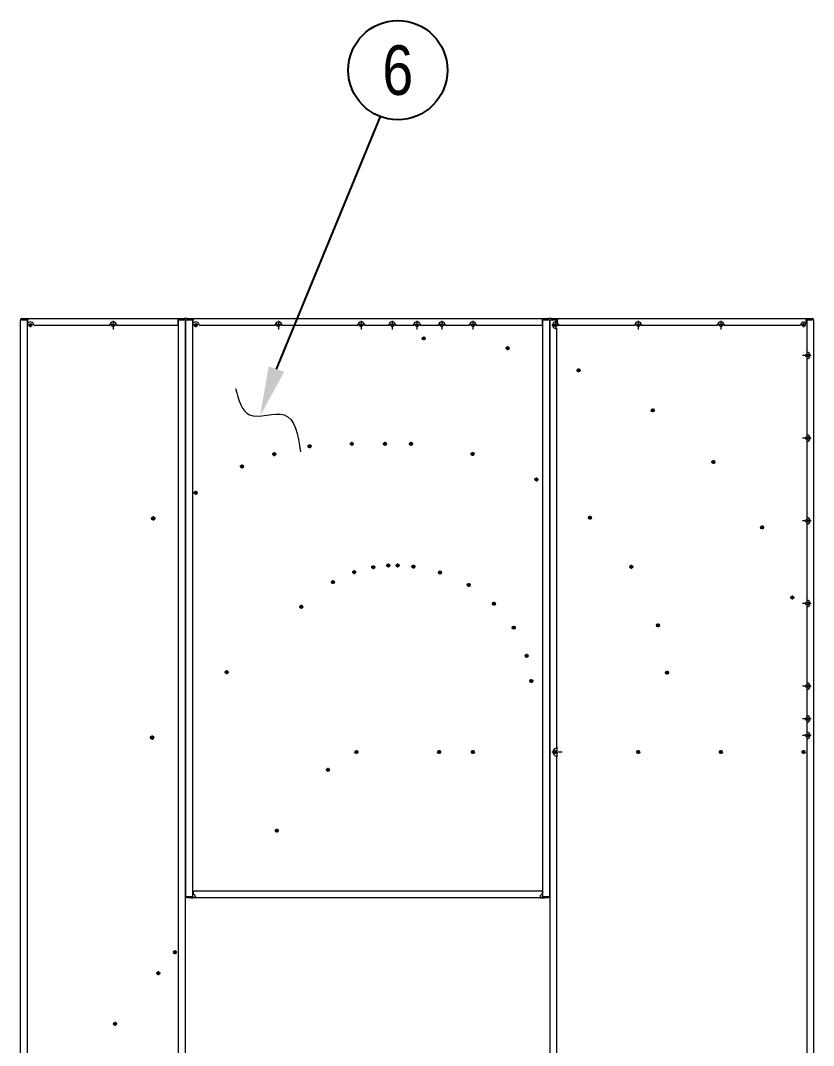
# Model space of a CAD drawing. Header units: millimetres. Extents: x 12896 to 42303, y 9438 to 30233.
# Drawn here: x 25991 to 28389, y 18422 to 21522 of the extents above; entities that cross this region are included whole.
import ezdxf
from ezdxf.enums import TextEntityAlignment as Align

# ---------------------------------------------------------------- set-up
doc = ezdxf.new("R2010")
doc.units = ezdxf.units.MM
doc.linetypes.add('DASHDOT', pattern=[18.5, 12, -3, 0.5, -3])
doc.layers.add('냉각탑_dim', color=1, linetype='Continuous')
doc.layers.add('냉각탑_text', color=3, linetype='Continuous')
doc.styles.get("Standard").update_dxf_attribs({"font": 'arial.ttf'})

# ---------------------------------------------------------------- blocks, each defined once
blk = doc.blocks.new('1')
at = {"color": 7, "lineweight": 20, "ltscale": 0.0875}
for p, q in [((25990.8, 20617.4), (25994.3, 20617.4)), ((26012.8, 20620.9), (26012.8, 20617.4)), ((26466.8, 20620.9), (26466.8, 20617.4)), ((26488.8, 20617.4), (26485.3, 20617.4)), ((26490.8, 20617.4), (26494.3, 20617.4)), ((26512.8, 20620.9), (26512.8, 20617.4)), ((27568.8, 20620.9), (27568.8, 20617.4)), ((27590.8, 20617.4), (27587.3, 20617.4)), ((27592.8, 20617.4), (27596.3, 20617.4)), ((27614.8, 20620.9), (27614.8, 20617.4)), ((28366.8, 20620.9), (28366.8, 20617.4)), ((28388.8, 20617.4), (28385.3, 20617.4)), ((26490.8, 18872.4), (26494.3, 18872.4)), ((27590.8, 18872.4), (27587.3, 18872.4))]:
    blk.add_line(p, q, dxfattribs=at)
at = {"color": 7, "lineweight": 20}
for p, q in [((25990.8, 17176.4), (25990.8, 20617.4)), ((26010.8, 20617.4), (26010.8, 17176.4)), ((26012.8, 20620.9), (26466.8, 20620.9)), ((26468.8, 17176.4), (26468.8, 20617.4)), ((26488.8, 20617.4), (26488.8, 17176.4)), ((26490.8, 18872.4), (26490.8, 20617.4)), ((26510.8, 20617.4), (26510.8, 18872.4)), ((26512.8, 20620.9), (27568.8, 20620.9)), ((27570.8, 18872.4), (27570.8, 20617.4)), ((27590.8, 20617.4), (27590.8, 18872.4)), ((27592.8, 17176.4), (27592.8, 20617.4)), ((27614.8, 20620.9), (28366.8, 20620.9)), ((28368.8, 20617.4), (28368.8, 20518.9)), ((28388.8, 20617.4), (28388.8, 17176.4)), ((26030.8, 20600.9), (26260.8, 20600.9)), ((26280.8, 20600.9), (26466.8, 20600.9)), ((26530.8, 20600.9), (26760.8, 20600.9)), ((26780.8, 20600.9), (27010.8, 20600.9)), ((27030.8, 20600.9), (27104.8, 20600.9)), ((27124.8, 20600.9), (27179.8, 20600.9)), ((27199.8, 20600.9), (27254.8, 20600.9)), ((27274.8, 20600.9), (27348.8, 20600.9)), ((27368.8, 20600.9), (27568.8, 20600.9)), ((27612.8, 19321.9), (27612.8, 20592.9)), ((27617.8, 20600.9), (27848.8, 20600.9)), ((27868.8, 20600.9), (28098.8, 20600.9)), ((28118.8, 20600.9), (28349.8, 20600.9)), ((28368.8, 20498.9), (28368.8, 20268.9)), ((28368.8, 20248.9), (28368.8, 20018.9)), ((28368.8, 19998.9), (28368.8, 19768.9)), ((28368.8, 19748.9), (28368.8, 19518.9)), ((28368.8, 19498.9), (28368.8, 19419.9)), ((28368.8, 19399.9), (28368.8, 19369.9)), ((28368.8, 19349.9), (28368.8, 17176.4)), ((27612.8, 17176.4), (27612.8, 19297.9)), ((27570.8, 18888.9), (26512.8, 18888.9)), ((27575, 18868.9), (26519, 18868.9))]:
    blk.add_line(p, q, dxfattribs=at)
at = {"color": 7, "lineweight": 20, "ltscale": 0.4625}
for p, q in [((25994.3, 20620.9), (26012.8, 20620.9)), ((26012.8, 20618.9), (25994.3, 20618.9)), ((26466.8, 20620.9), (26485.3, 20620.9)), ((26485.3, 20618.9), (26466.8, 20618.9)), ((26494.3, 20620.9), (26512.8, 20620.9)), ((26512.8, 20618.9), (26494.3, 20618.9)), ((27568.8, 20620.9), (27587.3, 20620.9)), ((27587.3, 20618.9), (27568.8, 20618.9)), ((27596.3, 20620.9), (27614.8, 20620.9)), ((27614.8, 20618.9), (27596.3, 20618.9)), ((28366.8, 20620.9), (28385.3, 20620.9)), ((28385.3, 20618.9), (28366.8, 20618.9))]:
    blk.add_line(p, q, dxfattribs=at)
at = {"color": 7, "lineweight": 20, "ltscale": 0.05}
for p, q in [((25994.3, 20620.9), (25994.3, 20618.9)), ((26485.3, 20620.9), (26485.3, 20618.9)), ((26494.3, 20620.9), (26494.3, 20618.9)), ((27587.3, 20620.9), (27587.3, 20618.9)), ((27596.3, 20620.9), (27596.3, 20618.9)), ((28385.3, 20620.9), (28385.3, 20618.9)), ((26490.8, 20580.9), (26488.8, 20580.9)), ((26490.8, 20580.9), (26488.8, 20580.9)), ((27592.8, 20580.9), (27590.8, 20580.9)), ((27592.8, 20580.9), (27590.8, 20580.9)), ((27590.8, 19362.9), (27592.8, 19362.9)), ((27592.8, 19334.9), (27590.8, 19334.9)), ((27592.8, 19332.9), (27590.8, 19332.9)), ((27592.8, 19330.9), (27590.8, 19330.9)), ((27592.8, 19288.9), (27590.8, 19288.9)), ((27590.8, 19211.3), (27592.8, 19211.3)), ((27590.8, 19209.3), (27592.8, 19209.3)), ((27592.8, 19207.3), (27590.8, 19207.3)), ((27592.8, 19205.7), (27590.8, 19205.7)), ((26494.3, 18868.9), (26494.3, 18870.9)), ((26506.6, 18868.9), (26506.6, 18870.9)), ((26519, 18868.9), (26519, 18870.9)), ((27562.6, 18868.9), (27562.6, 18870.9)), ((27575, 18868.9), (27575, 18870.9)), ((27587.3, 18868.9), (27587.3, 18870.9))]:
    blk.add_line(p, q, dxfattribs=at)
at = {"color": 7, "lineweight": 20, "ltscale": 0.0375}
for p, q in [((25994.3, 20618.9), (25994.3, 20617.4)), ((26485.3, 20618.9), (26485.3, 20617.4)), ((26494.3, 20617.4), (26494.3, 20618.9)), ((27587.3, 20617.4), (27587.3, 20618.9)), ((27596.3, 20618.9), (27596.3, 20617.4)), ((28385.3, 20618.9), (28385.3, 20617.4)), ((26494.3, 18872.4), (26494.3, 18870.9)), ((27587.3, 18872.4), (27587.3, 18870.9))]:
    blk.add_line(p, q, dxfattribs=at)
at = {"color": 7, "lineweight": 20, "ltscale": 0.4125}
for p, q in [((25994.3, 20617.4), (26010.8, 20617.4)), ((26466.8, 20617.4), (26466.8, 20600.9)), ((26468.8, 20617.4), (26485.3, 20617.4)), ((26494.3, 20617.4), (26510.8, 20617.4)), ((27568.8, 20617.4), (27568.8, 20600.9)), ((27570.8, 20617.4), (27587.3, 20617.4)), ((27596.3, 20617.4), (27612.8, 20617.4)), ((28368.8, 20617.4), (28385.3, 20617.4)), ((26510.8, 18872.4), (26494.3, 18872.4)), ((27587.3, 18872.4), (27570.8, 18872.4))]:
    blk.add_line(p, q, dxfattribs=at)
at = {"color": 7, "lineweight": 20, "ltscale": 0.2625}
for p, q in [((26012.8, 20606.9), (26012.8, 20617.4)), ((26512.8, 20606.9), (26512.8, 20617.4))]:
    blk.add_line(p, q, dxfattribs=at)
at = {"color": 7, "lineweight": 20, "ltscale": 0.224999}
for p, q in [((26494.3, 20620.9), (26485.3, 20620.9)), ((27596.3, 20620.9), (27587.3, 20620.9))]:
    blk.add_line(p, q, dxfattribs=at)
at = {"color": 7, "lineweight": 20, "ltscale": 0.210944}
blk.add_line((27612.8, 20609), (27612.8, 20617.4), dxfattribs=at)
at = {"color": 7, "lineweight": 20, "ltscale": 0.244795}
blk.add_line((27614.8, 20607.6), (27614.8, 20617.4), dxfattribs=at)
at = {"color": 7, "lineweight": 20, "ltscale": 0.309422}
blk.add_line((28366.8, 20605.1), (28366.8, 20617.4), dxfattribs=at)
at = {"color": 7, "linetype": 'DASHDOT', "lineweight": 20, "ltscale": 0.2925}
for p, q in [((26026.7, 20600.9), (26015, 20600.9)), ((26526.7, 20600.9), (26515, 20600.9)), ((26870.9, 20234.5), (26859.2, 20234.5)), ((26998.7, 20242.2), (26987, 20242.2)), ((26764, 20210.7), (26752.3, 20210.7)), ((26666, 20173.6), (26654.3, 20173.6)), ((26526.5, 20094.1), (26514.8, 20094.1)), ((27005.7, 19853.7), (26994, 19853.7)), ((27063.3, 19868.7), (27051.6, 19868.7)), ((26845.6, 19749.2), (26833.9, 19749.2)), ((26620.1, 19551.4), (26608.4, 19551.4)), ((27012.7, 19309.9), (27001, 19309.9)), ((26926.2, 19255.9), (26914.5, 19255.9)), ((26771.9, 19072), (26760.2, 19072)), ((26463.4, 18704.3), (26451.7, 18704.3)), ((26413.5, 18640.9), (26401.8, 18640.9)), ((26282.9, 18487.6), (26271.2, 18487.6))]:
    blk.add_line(p, q, dxfattribs=at)
at = {"color": 7, "linetype": 'DASHDOT', "lineweight": 20, "ltscale": 0.292505}
for p, q in [((26020.8, 20606.8), (26020.8, 20595.1)), ((26520.8, 20606.8), (26520.8, 20595.1)), ((28358.8, 20606.8), (28358.8, 20595.1)), ((27210.2, 20566.8), (27210.2, 20555.1)), ((27550.7, 20140.2), (27550.7, 20128.5)), ((27712.7, 20024.6), (27712.7, 20012.9)), ((28233.3, 19995.3), (28233.3, 19983.6)), ((27259.2, 19859), (27259.2, 19847.3)), ((27535.5, 19530.8), (27535.5, 19519.1)), ((27945.9, 19555.8), (27945.9, 19544.1)), ((27006.8, 19315.8), (27006.8, 19304.1)), ((27256.8, 19315.8), (27256.8, 19304.1)), ((27358.8, 19315.8), (27358.8, 19304.1)), ((27608.8, 19315.8), (27608.8, 19304.1)), ((27858.8, 19315.8), (27858.8, 19304.1)), ((28108.8, 19315.8), (28108.8, 19304.1)), ((28358.8, 19315.8), (28358.8, 19304.1)), ((26920.3, 19261.8), (26920.3, 19250.1))]:
    blk.add_line(p, q, dxfattribs=at)
at = {"color": 7, "linetype": 'DASHDOT', "lineweight": 20}
for p, q in [((26283.8, 20600.9), (26257.8, 20600.9)), ((26270.8, 20613.9), (26270.8, 20587.9)), ((26783.8, 20600.9), (26757.8, 20600.9)), ((26770.8, 20613.9), (26770.8, 20587.9)), ((27033.8, 20600.9), (27007.8, 20600.9)), ((27020.8, 20613.9), (27020.8, 20587.9)), ((27127.8, 20600.9), (27101.8, 20600.9)), ((27114.8, 20613.9), (27114.8, 20587.9)), ((27202.8, 20600.9), (27176.8, 20600.9)), ((27189.8, 20613.9), (27189.8, 20587.9)), ((27277.8, 20600.9), (27251.8, 20600.9)), ((27264.8, 20613.9), (27264.8, 20587.9)), ((27371.8, 20600.9), (27345.8, 20600.9)), ((27358.8, 20613.9), (27358.8, 20587.9)), ((27620.5, 20600.9), (27597.1, 20600.9)), ((27608.8, 20612.6), (27608.8, 20589.2)), ((27871.8, 20600.9), (27845.8, 20600.9)), ((27858.8, 20613.9), (27858.8, 20587.9)), ((28121.8, 20600.9), (28095.8, 20600.9)), ((28108.8, 20613.9), (28108.8, 20587.9)), ((28381.8, 20508.9), (28355.8, 20508.9)), ((28368.8, 20521.9), (28368.8, 20495.9)), ((28381.8, 20258.9), (28355.8, 20258.9)), ((28368.8, 20271.9), (28368.8, 20245.9)), ((28381.8, 20008.9), (28355.8, 20008.9)), ((28368.8, 20021.9), (28368.8, 19995.9)), ((28381.8, 19758.9), (28355.8, 19758.9)), ((28368.8, 19771.9), (28368.8, 19745.9)), ((28381.8, 19508.9), (28355.8, 19508.9)), ((28368.8, 19521.9), (28368.8, 19495.9)), ((28381.8, 19409.9), (28355.8, 19409.9)), ((28368.8, 19422.9), (28368.8, 19396.9)), ((28381.8, 19359.9), (28355.8, 19359.9)), ((28368.8, 19372.9), (28368.8, 19346.9)), ((27612.8, 19325.5), (27612.8, 19294.3)), ((27628.4, 19309.9), (27597.2, 19309.9))]:
    blk.add_line(p, q, dxfattribs=at)
at = {"color": 7, "lineweight": 20, "ltscale": 0.13954}
blk.add_line((27023.6, 20599.8), (27018, 20599.8), dxfattribs=at)
at = {"color": 7, "lineweight": 20, "ltscale": 0.065314}
blk.add_line((27022.1, 20598.2), (27019.5, 20598.2), dxfattribs=at)
at = {"color": 7, "lineweight": 20, "ltscale": 0.074833}
blk.add_line((27187.2, 20599.4), (27187.2, 20602.4), dxfattribs=at)
at = {"color": 7, "linetype": 'DASHDOT', "lineweight": 20, "ltscale": 0.292499}
for p, q in [((28364.7, 20600.9), (28353, 20600.9)), ((27469.8, 20531.1), (27458.1, 20531.1)), ((27464, 20537), (27464, 20525.3)), ((27684.5, 20464.3), (27672.8, 20464.3)), ((27678.6, 20470.2), (27678.6, 20458.5)), ((27908.6, 20343.3), (27896.9, 20343.3)), ((27902.7, 20349.1), (27902.7, 20337.4)), ((26992.8, 20248.1), (26992.8, 20236.4)), ((27092.8, 20248.1), (27092.8, 20236.4)), ((27171.3, 20248.1), (27171.3, 20236.4)), ((26758.1, 20216.6), (26758.1, 20204.9)), ((26865, 20240.4), (26865, 20228.7)), ((27098.7, 20242.2), (27087, 20242.2)), ((27177.2, 20242.2), (27165.5, 20242.2)), ((27357.9, 20217.3), (27357.9, 20205.6)), ((27363.8, 20211.4), (27352.1, 20211.4)), ((28091.8, 20187), (28080.1, 20187)), ((28086, 20192.9), (28086, 20181.2)), ((26660.2, 20179.4), (26660.2, 20167.7)), ((27556.5, 20134.4), (27544.8, 20134.4)), ((26520.6, 20099.9), (26520.6, 20088.2)), ((28239.2, 19989.4), (28227.5, 19989.4)), ((27057.5, 19874.5), (27057.5, 19862.8)), ((27108.7, 19874.2), (27097, 19874.2)), ((27102.8, 19880.1), (27102.8, 19868.4)), ((27137.2, 19874.2), (27125.5, 19874.2)), ((27131.3, 19880.1), (27131.3, 19868.4)), ((27179.2, 19876.6), (27179.2, 19864.9)), ((27837.6, 19876.1), (27837.6, 19864.4)), ((26999.8, 19859.5), (26999.8, 19847.8)), ((27843.4, 19870.2), (27831.7, 19870.2)), ((26941.2, 19824), (26929.5, 19824)), ((26935.4, 19829.9), (26935.4, 19818.2)), ((27346.4, 19821.1), (27346.4, 19809.4)), ((28324.8, 19783.1), (28324.8, 19771.4)), ((26839.8, 19755.1), (26839.8, 19743.4)), ((27422.3, 19764.5), (27422.3, 19752.8)), ((28330.6, 19777.3), (28318.9, 19777.3)), ((27482.3, 19691.8), (27482.3, 19680.1)), ((27924.4, 19693.2), (27912.7, 19693.2)), ((27918.6, 19699.1), (27918.6, 19687.4)), ((27527.2, 19600.8), (27515.5, 19600.8)), ((27521.3, 19606.6), (27521.3, 19594.9)), ((26614.2, 19557.3), (26614.2, 19545.6)), ((27951.8, 19549.9), (27940.1, 19549.9)), ((27541.4, 19524.9), (27529.7, 19524.9)), ((27262.7, 19309.9), (27251, 19309.9)), ((27364.7, 19309.9), (27353, 19309.9)), ((27614.7, 19309.9), (27603, 19309.9)), ((27864.7, 19309.9), (27853, 19309.9)), ((28114.7, 19309.9), (28103, 19309.9)), ((28364.7, 19309.9), (28353, 19309.9)), ((26766, 19077.9), (26766, 19066.2)), ((26457.5, 18710.2), (26457.5, 18698.5)), ((26407.6, 18646.8), (26407.6, 18635.1))]:
    blk.add_line(p, q, dxfattribs=at)
at = {"color": 7, "linetype": 'DASHDOT', "lineweight": 20, "ltscale": 0.292502}
for p, q in [((27216.1, 20560.9), (27204.4, 20560.9)), ((27718.6, 20018.7), (27706.9, 20018.7)), ((27185.1, 19870.7), (27173.4, 19870.7)), ((27265.1, 19853.2), (27253.4, 19853.2)), ((27352.2, 19815.2), (27340.5, 19815.2)), ((27428.2, 19758.6), (27416.5, 19758.6)), ((27488.2, 19686), (27476.5, 19686)), ((26277, 18493.5), (26277, 18481.8))]:
    blk.add_line(p, q, dxfattribs=at)
at = {"color": 7, "lineweight": 20, "ltscale": 0.05367}
for p, q in [((27590.8, 20520), (27592.8, 20519.2)), ((27592.8, 20476.3), (27590.8, 20477.1))]:
    blk.add_line(p, q, dxfattribs=at)
at = {"color": 7, "lineweight": 20, "ltscale": 0.057149}
for p, q in [((27590.8, 20135), (27592.8, 20133.9)), ((27592.8, 20088.2), (27590.8, 20089.3))]:
    blk.add_line(p, q, dxfattribs=at)
at = {"color": 7, "lineweight": 20, "ltscale": 0.058406}
for p, q in [((26488.8, 20098.3), (26490.8, 20099.5)), ((26490.8, 20052.7), (26488.8, 20051.5)), ((26490.8, 20052.7), (26488.8, 20051.5))]:
    blk.add_line(p, q, dxfattribs=at)
at = {"color": 7, "linetype": 'DASHDOT', "lineweight": 20, "ltscale": 0.325}
for p, q in [((26398.7, 20016.5), (26385.7, 20016.5)), ((26392.2, 20023), (26392.2, 20010)), ((26395.2, 19353.7), (26382.2, 19353.7)), ((26388.7, 19360.2), (26388.7, 19347.2))]:
    blk.add_line(p, q, dxfattribs=at)
at = {"color": 7, "lineweight": 20, "ltscale": 0.066501}
for p, q in [((26490.8, 19469.8), (26488.8, 19468.1)), ((26490.8, 19416.6), (26488.8, 19414.9)), ((26490.8, 19416.6), (26488.8, 19414.9))]:
    blk.add_line(p, q, dxfattribs=at)
at = {"color": 7, "linetype": 'DASHDOT', "lineweight": 20, "ltscale": 0.195}
for p, q in [((26924.2, 19255.9), (26916.4, 19255.9)), ((26770, 19072.1), (26762.2, 19072.1)), ((26461.4, 18704.3), (26453.6, 18704.3)), ((26409.5, 18640.9), (26401.7, 18640.9)), ((26280.9, 18487.7), (26273.1, 18487.7))]:
    blk.add_line(p, q, dxfattribs=at)
at = {"color": 7, "linetype": 'DASHDOT', "lineweight": 20, "ltscale": 0.195001}
for p, q in [((26920.3, 19259.8), (26920.3, 19252)), ((26766.1, 19076), (26766.1, 19068.2)), ((26457.5, 18708.2), (26457.5, 18700.4))]:
    blk.add_line(p, q, dxfattribs=at)
at = {"color": 7, "lineweight": 20, "ltscale": 0.2375}
for p, q in [((26512.8, 18888.9), (26512.8, 18879.4)), ((27568.8, 18888.9), (27568.8, 18879.4))]:
    blk.add_line(p, q, dxfattribs=at)
at = {"color": 7, "lineweight": 20, "ltscale": 0.307899}
for p, q in [((26494.3, 18870.9), (26506.6, 18870.9)), ((26506.6, 18868.9), (26494.3, 18868.9)), ((27575, 18870.9), (27587.3, 18870.9)), ((27587.3, 18868.9), (27575, 18868.9))]:
    blk.add_line(p, q, dxfattribs=at)
at = {"color": 7, "lineweight": 20, "ltscale": 0.154601}
for p, q in [((26506.6, 18870.9), (26519, 18870.9)), ((26506.6, 18868.9), (26512.8, 18868.9)), ((26519, 18868.9), (26512.8, 18868.9)), ((27562.6, 18870.9), (27568.8, 18870.9)), ((27562.6, 18868.9), (27568.8, 18868.9)), ((27568.8, 18870.9), (27575, 18870.9)), ((27568.8, 18868.9), (27575, 18868.9))]:
    blk.add_line(p, q, dxfattribs=at)
at = {"color": 7, "linetype": 'DASHDOT', "lineweight": 20, "ltscale": 0.194998}
for p, q in [((26405.6, 18644.8), (26405.6, 18637)), ((26277, 18491.6), (26277, 18483.8))]:
    blk.add_line(p, q, dxfattribs=at)
at = {"color": 7, "lineweight": 20}
for centre, radius in [((26020.8, 20600.9), 4.5), ((26020.8, 20600.9), 3), ((26270.8, 20600.9), 4.5), ((26270.8, 20600.9), 3), ((26520.8, 20600.9), 4.5), ((26520.8, 20600.9), 3), ((26770.8, 20600.9), 4.5), ((26770.8, 20600.9), 3), ((27020.8, 20600.9), 4.5), ((27020.8, 20600.9), 3), ((27114.8, 20600.9), 4.5), ((27114.8, 20600.9), 3), ((27189.8, 20600.9), 4.5), ((27189.8, 20600.9), 3), ((27264.8, 20600.9), 4.5), ((27264.8, 20600.9), 3.3), ((27358.8, 20600.9), 4.5), ((27358.8, 20600.9), 3), ((27608.8, 20600.9), 4.5), ((27608.8, 20600.9), 3), ((27858.8, 20600.9), 4.5), ((27858.8, 20600.9), 3), ((28108.8, 20600.9), 4.5), ((28108.8, 20600.9), 3), ((28358.8, 20600.9), 4.5), ((28358.8, 20600.9), 3), ((27210.2, 20560.9), 4.5), ((27210.2, 20560.9), 3), ((27464, 20531.1), 4.5), ((27464, 20531.1), 3), ((28368.8, 20508.9), 4.5), ((28368.8, 20508.9), 3), ((27678.6, 20464.3), 4.5), ((27678.6, 20464.3), 3), ((27902.7, 20343.3), 4.5), ((27902.7, 20343.3), 3), ((26992.8, 20242.2), 4.5), ((26992.8, 20242.2), 3), ((27092.8, 20242.2), 4.5), ((27092.8, 20242.2), 3), ((27171.3, 20242.2), 4.5), ((27171.3, 20242.2), 3), ((28368.8, 20258.9), 4.5), ((28368.8, 20258.9), 3), ((26758.1, 20210.7), 4.5), ((26758.1, 20210.7), 3), ((26865, 20234.5), 4.5), ((26865, 20234.5), 3), ((27357.9, 20211.4), 4.5), ((27357.9, 20211.4), 3), ((28086, 20187), 4.5), ((28086, 20187), 3), ((26660.2, 20173.6), 4.5), ((26660.2, 20173.6), 3), ((27550.7, 20134.4), 4.5), ((27550.7, 20134.4), 3), ((26520.6, 20094.1), 4.5), ((26520.6, 20094.1), 3), ((26392.2, 20016.5), 5), ((26392.2, 20016.5), 3), ((27712.7, 20018.7), 4.5), ((27712.7, 20018.7), 3), ((28368.8, 20008.9), 4.5), ((28368.8, 20008.9), 3), ((28233.3, 19989.4), 4.5), ((28233.3, 19989.4), 3), ((27057.5, 19868.7), 4.5), ((27057.5, 19868.7), 3), ((27102.8, 19874.2), 4.5), ((27102.8, 19874.2), 3), ((27131.3, 19874.2), 4.5), ((27131.3, 19874.2), 3), ((27179.2, 19870.7), 4.5), ((27179.2, 19870.7), 3), ((27837.6, 19870.2), 4.5), ((27837.6, 19870.2), 3), ((26999.8, 19853.7), 4.5), ((26999.8, 19853.7), 3), ((27259.2, 19853.2), 4.5), ((27259.2, 19853.2), 3), ((26935.4, 19824), 4.5), ((26935.4, 19824), 3), ((27346.4, 19815.2), 4.5), ((27346.4, 19815.2), 3), ((28324.8, 19777.3), 4.5), ((28324.8, 19777.3), 3), ((26839.8, 19749.2), 4.5), ((26839.8, 19749.2), 3), ((27422.3, 19758.6), 4.5), ((27422.3, 19758.6), 3), ((28368.8, 19758.9), 4.5), ((27482.3, 19686), 4.5), ((27482.3, 19686), 3), ((27918.6, 19693.2), 4.5), ((27918.6, 19693.2), 3), ((27521.3, 19600.8), 4.5), ((27521.3, 19600.8), 3), ((26614.2, 19551.4), 4.5), ((26614.2, 19551.4), 3), ((27945.9, 19549.9), 4.5), ((27945.9, 19549.9), 3), ((27535.5, 19524.9), 4.5), ((27535.5, 19524.9), 3), ((28368.8, 19508.9), 4.5), ((28368.8, 19409.9), 4.5), ((28368.8, 19409.9), 3), ((26388.7, 19353.7), 5), ((26388.7, 19353.7), 3), ((28368.8, 19359.9), 4.5), ((28368.8, 19359.9), 3), ((27006.8, 19309.9), 4.5), ((27256.8, 19309.9), 4.5), ((27358.8, 19309.9), 4.5), ((27608.8, 19309.9), 4.5), ((27858.8, 19309.9), 4.5), ((28108.8, 19309.9), 4.5), ((28358.8, 19309.9), 4.5), ((27006.8, 19309.9), 3), ((27256.8, 19309.9), 3), ((27358.8, 19309.9), 3), ((27608.8, 19309.9), 3), ((27858.8, 19309.9), 3), ((28108.8, 19309.9), 3), ((28358.8, 19309.9), 3), ((26920.3, 19255.9), 4.5), ((26920.3, 19255.9), 3), ((26766, 19072), 4.5), ((26766.1, 19072.1), 3), ((26457.5, 18704.3), 4.5), ((26457.5, 18704.3), 3), ((26407.6, 18640.9), 4.5), ((26277, 18487.6), 4.5), ((26277, 18487.7), 3)]:
    blk.add_circle(centre, radius, dxfattribs=at)
for centre, radius, start, end in [((25994.3, 20617.4), 3.5, 90, 180), ((25994.3, 20617.4), 1.5, 90, 180), ((28385.3, 20617.4), 3.5, 0, 90), ((28385.3, 20617.4), 1.5, 0, 90), ((26020.8, 20600.9), 10, 0, 143.1301), ((26270.8, 20600.9), 10, 0, 180), ((26520.8, 20600.9), 10, 0, 143.1301), ((26770.8, 20600.9), 10, 0, 180), ((27020.8, 20600.9), 10, 0, 180), ((27114.8, 20600.9), 10, 0, 180), ((27189.8, 20600.9), 10, 0, 180), ((27264.8, 20600.9), 10, 0, 180), ((27358.8, 20600.9), 10, 0, 180), ((27608.8, 20600.9), 9, 63.6122, 296.3878), ((27608.8, 20600.9), 9, 0, 48.1897), ((27858.8, 20600.9), 10, 0, 180), ((28108.8, 20600.9), 10, 0, 180), ((28358.8, 20600.9), 9, 27.266, 180), ((28385.3, 20584.4), 3.5, 359.7619, 0), ((28385.3, 20575.4), 3.5, 0, 0.2381), ((28368.8, 20508.9), 10, 270, 90), ((28368.8, 20258.9), 10, 270, 90), ((28368.8, 20008.9), 10, 270, 90), ((28368.8, 19758.9), 10, 270, 90), ((28368.8, 19508.9), 10, 270, 90), ((28385.3, 19442.4), 3.5, 359.762, 0), ((28368.8, 19409.9), 10, 270, 90), ((28385.3, 19433.4), 3.5, 0, 0.238), ((28368.8, 19359.9), 10, 270, 90), ((27612.8, 19309.9), 12, 90, 270), ((28385.3, 19336.4), 3.5, 359.762, 0), ((28385.3, 19327.4), 3.5, 0, 0.2381), ((28385.3, 19292.4), 3.5, 359.7619, 0), ((26512.8, 18872.4), 7, 0, 90), ((27568.8, 18872.4), 7, 90, 180), ((26405.6, 18640.9), 3, 235.822, 127.0122)]:
    blk.add_arc(centre, radius, start, end, dxfattribs=at)
for points, knots in [([(26519.8, 18872.4), (26519.8, 18871.9), (26519.8, 18871.3), (26519.8, 18870.8), (26519.7, 18869.9), (26519.5, 18869.3), (26519.4, 18869.1), (26519.2, 18869), (26519.1, 18868.9), (26519.1, 18868.9), (26519, 18868.9), (26519, 18868.9)], [0, 0, 0, 0, 0, 0, 5.016208, 5.016208, 5.016208, 8.965092, 8.965092, 8.965092, 9.470029, 9.470029, 9.470029, 9.470029, 9.470029, 9.470029]), ([(26519.8, 18872.4), (26519.8, 18872), (26519.8, 18871.6), (26519.6, 18871.2), (26519.4, 18871), (26519.1, 18870.9), (26519.1, 18870.9), (26519.1, 18870.9), (26519, 18870.9)], [0, 0, 0, 0, 0, 0, 7.946312, 7.946312, 7.946312, 8.807471, 8.807471, 8.807471, 8.807471, 8.807471, 8.807471]), ([(27561.8, 18872.4), (27561.8, 18871.9), (27561.9, 18871.3), (27561.9, 18870.8), (27562, 18869.9), (27562.2, 18869.3), (27562.3, 18869.1), (27562.4, 18869), (27562.6, 18868.9), (27562.6, 18868.9), (27562.6, 18868.9), (27562.6, 18868.9)], [0, 0, 0, 0, 0, 0, 5.016208, 5.016208, 5.016208, 8.965092, 8.965092, 8.965092, 9.470029, 9.470029, 9.470029, 9.470029, 9.470029, 9.470029]), ([(27561.8, 18872.4), (27561.8, 18872), (27561.9, 18871.6), (27562, 18871.2), (27562.2, 18871), (27562.6, 18870.9), (27562.6, 18870.9), (27562.6, 18870.9), (27562.6, 18870.9)], [0, 0, 0, 0, 0, 0, 7.946312, 7.946312, 7.946312, 8.807471, 8.807471, 8.807471, 8.807471, 8.807471, 8.807471])]:
    blk.add_open_spline(points, degree=5, knots=knots, dxfattribs=at)
at = {"layer": '냉각탑_dim', "lineweight": 20}
blk.add_spline([(26641.1, 20409.4), (26683.4, 20329.8), (26788, 20329.8), (26837.8, 20217.9)], degree=3, dxfattribs=at)
blk.add_solid([(26788.4, 20459.8), (26715.4, 20326.4), (26741.1, 20476.3)], dxfattribs=at)

msp = doc.modelspace()

# ---------------------------------------------------------------- linework, layer by layer
at = {"layer": '냉각탑_dim', "linetype": 'ByBlock', "lineweight": -3}
msp.add_lwpolyline([(26764.7, 20468), (27079.7, 21231.7)], dxfattribs=at)
msp.add_circle((27131.8, 21372.4), 150, dxfattribs=at)

# ---------------------------------------------------------------- block references
msp.add_blockref('1', (0, 0))

# ---------------------------------------------------------------- texts
at = {"layer": '냉각탑_text', "width": 0.8}
msp.add_text('6', height=150, dxfattribs=at).set_placement((27131.8, 21372.4), align=Align.MIDDLE_CENTER)

doc.saveas('drawing.dxf')
